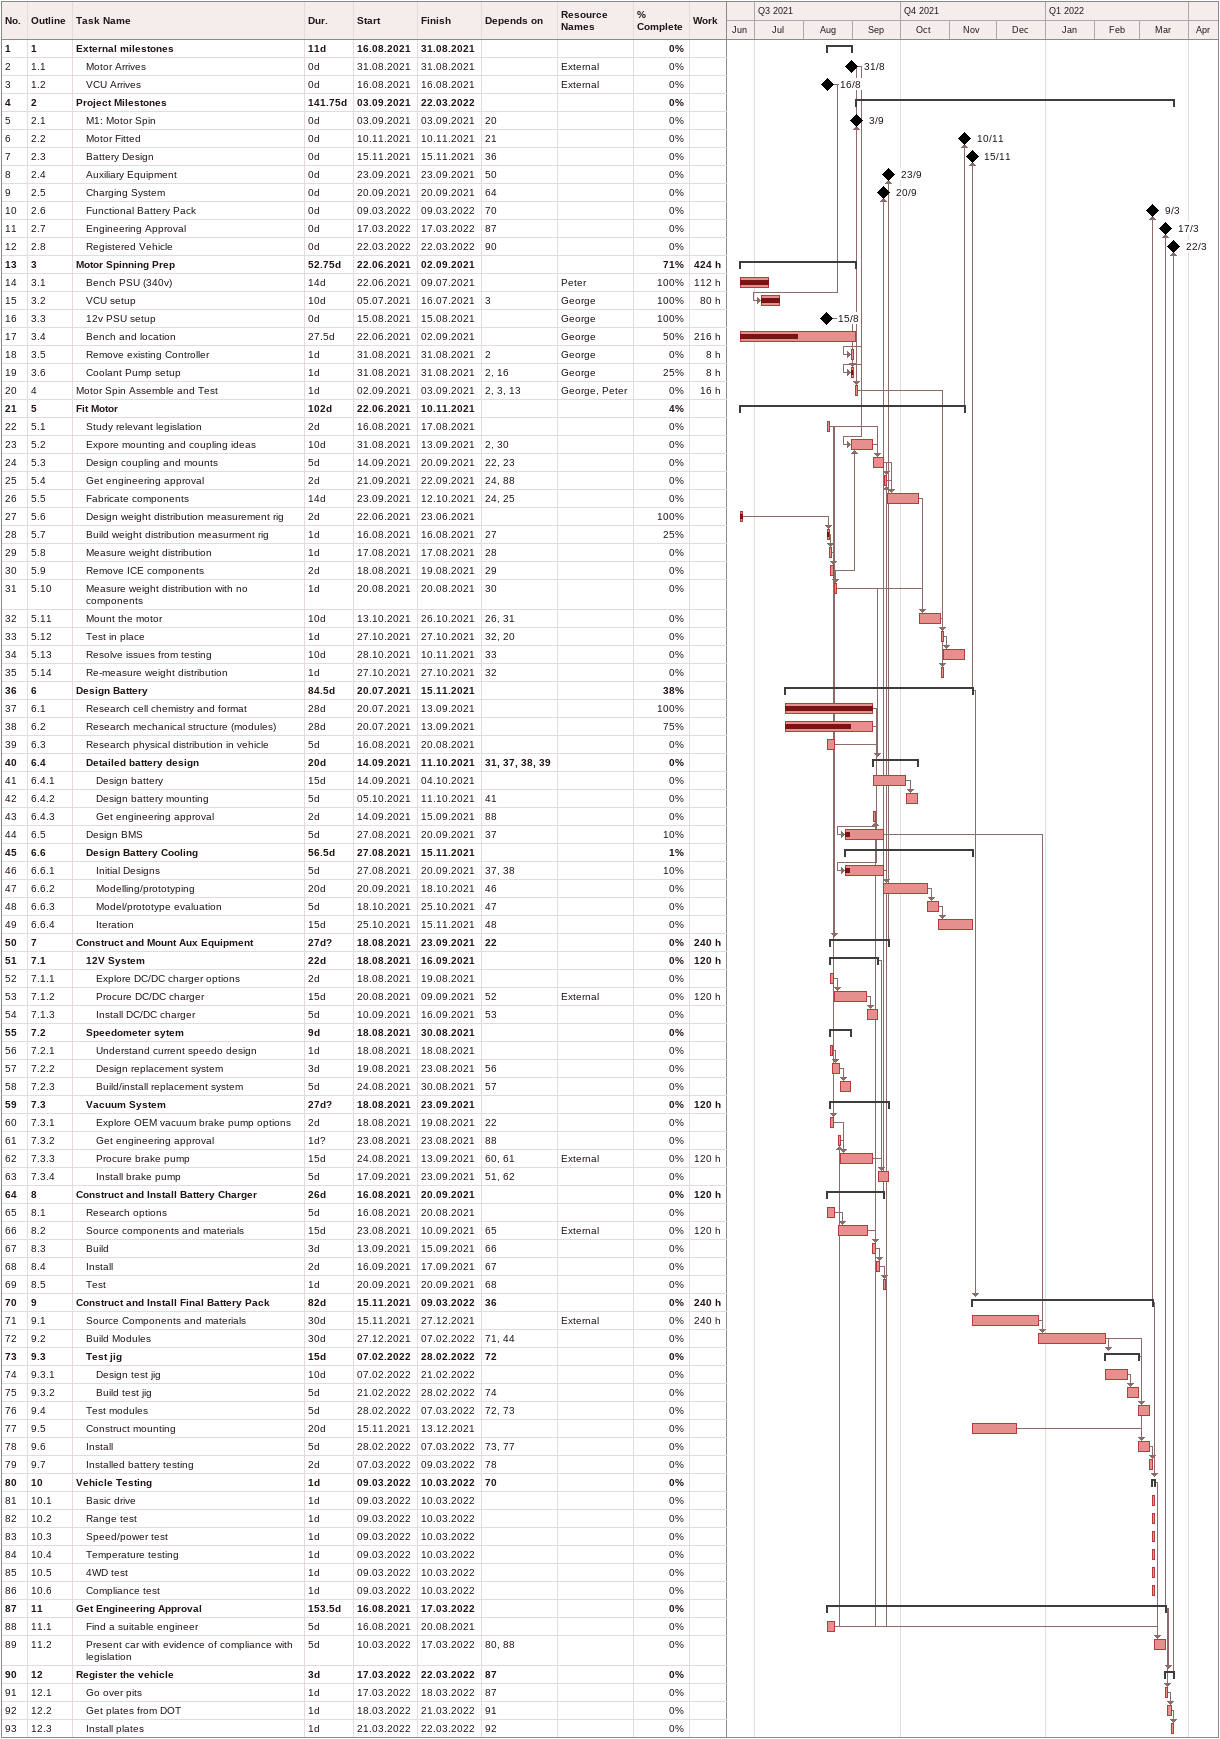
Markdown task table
| ID | WBS | Task | Duration | Start | Finish | Predecessors | Resources | % complete | Work (h) |
|---|---|---|---|---|---|---|---|---|---|
| 1 | 1 | **External milestones** | 11d | 2021-08-16 | 2021-08-31 |  |  | 0 |  |
| 2 | 1.1 | Motor Arrives | 0d | 2021-08-31 | 2021-08-31 |  | External | 0 |  |
| 3 | 1.2 | VCU Arrives | 0d | 2021-08-16 | 2021-08-16 |  | External | 0 |  |
| 4 | 2 | **Project Milestones** | 141.75d | 2021-09-03 | 2022-03-22 |  |  | 0 |  |
| 5 | 2.1 | M1: Motor Spin | 0d | 2021-09-03 | 2021-09-03 | 20 |  | 0 |  |
| 6 | 2.2 | Motor Fitted | 0d | 2021-11-10 | 2021-11-10 | 21 |  | 0 |  |
| 7 | 2.3 | Battery Design | 0d | 2021-11-15 | 2021-11-15 | 36 |  | 0 |  |
| 8 | 2.4 | Auxiliary Equipment | 0d | 2021-09-23 | 2021-09-23 | 50 |  | 0 |  |
| 9 | 2.5 | Charging System | 0d | 2021-09-20 | 2021-09-20 | 64 |  | 0 |  |
| 10 | 2.6 | Functional Battery Pack | 0d | 2022-03-09 | 2022-03-09 | 70 |  | 0 |  |
| 11 | 2.7 | Engineering Approval | 0d | 2022-03-17 | 2022-03-17 | 87 |  | 0 |  |
| 12 | 2.8 | Registered Vehicle | 0d | 2022-03-22 | 2022-03-22 | 90 |  | 0 |  |
| 13 | 3 | **Motor Spinning Prep** | 52.75d | 2021-06-22 | 2021-09-02 |  |  | 71 | 424 |
| 14 | 3.1 | Bench PSU (340v) | 14d | 2021-06-22 | 2021-07-09 |  | Peter | 100 | 112 |
| 15 | 3.2 | VCU setup | 10d | 2021-07-05 | 2021-07-16 | 3 | George | 100 | 80 |
| 16 | 3.3 | 12v PSU setup | 0d | 2021-08-15 | 2021-08-15 |  | George | 100 |  |
| 17 | 3.4 | Bench and location | 27.5d | 2021-06-22 | 2021-09-02 |  | George | 50 | 216 |
| 18 | 3.5 | Remove existing Controller | 1d | 2021-08-31 | 2021-08-31 | 2 | George | 0 | 8 |
| 19 | 3.6 | Coolant Pump setup | 1d | 2021-08-31 | 2021-08-31 | 2, 16 | George | 25 | 8 |
| 20 | 4 | Motor Spin Assemble and Test | 1d | 2021-09-02 | 2021-09-03 | 2, 3, 13 | George, Peter | 0 | 16 |
| 21 | 5 | **Fit Motor** | 102d | 2021-06-22 | 2021-11-10 |  |  | 4 |  |
| 22 | 5.1 | Study relevant legislation | 2d | 2021-08-16 | 2021-08-17 |  |  | 0 |  |
| 23 | 5.2 | Expore mounting and coupling ideas | 10d | 2021-08-31 | 2021-09-13 | 2, 30 |  | 0 |  |
| 24 | 5.3 | Design coupling and mounts | 5d | 2021-09-14 | 2021-09-20 | 22, 23 |  | 0 |  |
| 25 | 5.4 | Get engineering approval | 2d | 2021-09-21 | 2021-09-22 | 24, 88 |  | 0 |  |
| 26 | 5.5 | Fabricate components | 14d | 2021-09-23 | 2021-10-12 | 24, 25 |  | 0 |  |
| 27 | 5.6 | Design weight distribution measurement rig | 2d | 2021-06-22 | 2021-06-23 |  |  | 100 |  |
| 28 | 5.7 | Build weight distribution measurment rig | 1d | 2021-08-16 | 2021-08-16 | 27 |  | 25 |  |
| 29 | 5.8 | Measure weight distribution | 1d | 2021-08-17 | 2021-08-17 | 28 |  | 0 |  |
| 30 | 5.9 | Remove ICE components | 2d | 2021-08-18 | 2021-08-19 | 29 |  | 0 |  |
| 31 | 5.10 | Measure weight distribution with no components | 1d | 2021-08-20 | 2021-08-20 | 30 |  | 0 |  |
| 32 | 5.11 | Mount the motor | 10d | 2021-10-13 | 2021-10-26 | 26, 31 |  | 0 |  |
| 33 | 5.12 | Test in place | 1d | 2021-10-27 | 2021-10-27 | 32, 20 |  | 0 |  |
| 34 | 5.13 | Resolve issues from testing | 10d | 2021-10-28 | 2021-11-10 | 33 |  | 0 |  |
| 35 | 5.14 | Re-measure weight distribution | 1d | 2021-10-27 | 2021-10-27 | 32 |  | 0 |  |
| 36 | 6 | **Design Battery** | 84.5d | 2021-07-20 | 2021-11-15 |  |  | 38 |  |
| 37 | 6.1 | Research cell chemistry and format | 28d | 2021-07-20 | 2021-09-13 |  |  | 100 |  |
| 38 | 6.2 | Research mechanical structure (modules) | 28d | 2021-07-20 | 2021-09-13 |  |  | 75 |  |
| 39 | 6.3 | Research physical distribution in vehicle | 5d | 2021-08-16 | 2021-08-20 |  |  | 0 |  |
| 40 | 6.4 | **Detailed battery design** | 20d | 2021-09-14 | 2021-10-11 | 31, 37, 38, 39 |  | 0 |  |
| 41 | 6.4.1 | Design battery | 15d | 2021-09-14 | 2021-10-04 |  |  | 0 |  |
| 42 | 6.4.2 | Design battery mounting | 5d | 2021-10-05 | 2021-10-11 | 41 |  | 0 |  |
| 43 | 6.4.3 | Get engineering approval | 2d | 2021-09-14 | 2021-09-15 | 88 |  | 0 |  |
| 44 | 6.5 | Design BMS | 5d | 2021-08-27 | 2021-09-20 | 37 |  | 10 |  |
| 45 | 6.6 | **Design Battery Cooling** | 56.5d | 2021-08-27 | 2021-11-15 |  |  | 1 |  |
| 46 | 6.6.1 | Initial Designs | 5d | 2021-08-27 | 2021-09-20 | 37, 38 |  | 10 |  |
| 47 | 6.6.2 | Modelling/prototyping | 20d | 2021-09-20 | 2021-10-18 | 46 |  | 0 |  |
| 48 | 6.6.3 | Model/prototype evaluation | 5d | 2021-10-18 | 2021-10-25 | 47 |  | 0 |  |
| 49 | 6.6.4 | Iteration | 15d | 2021-10-25 | 2021-11-15 | 48 |  | 0 |  |
| 50 | 7 | **Construct and Mount Aux Equipment** | 27d? | 2021-08-18 | 2021-09-23 | 22 |  | 0 | 240 |
| 51 | 7.1 | **12V System** | 22d | 2021-08-18 | 2021-09-16 |  |  | 0 | 120 |
| 52 | 7.1.1 | Explore DC/DC charger options | 2d | 2021-08-18 | 2021-08-19 |  |  | 0 |  |
| 53 | 7.1.2 | Procure DC/DC charger | 15d | 2021-08-20 | 2021-09-09 | 52 | External | 0 | 120 |
| 54 | 7.1.3 | Install DC/DC charger | 5d | 2021-09-10 | 2021-09-16 | 53 |  | 0 |  |
| 55 | 7.2 | **Speedometer sytem** | 9d | 2021-08-18 | 2021-08-30 |  |  | 0 |  |
| 56 | 7.2.1 | Understand current speedo design | 1d | 2021-08-18 | 2021-08-18 |  |  | 0 |  |
| 57 | 7.2.2 | Design replacement system | 3d | 2021-08-19 | 2021-08-23 | 56 |  | 0 |  |
| 58 | 7.2.3 | Build/install replacement system | 5d | 2021-08-24 | 2021-08-30 | 57 |  | 0 |  |
| 59 | 7.3 | **Vacuum System** | 27d? | 2021-08-18 | 2021-09-23 |  |  | 0 | 120 |
| 60 | 7.3.1 | Explore OEM vacuum brake pump options | 2d | 2021-08-18 | 2021-08-19 | 22 |  | 0 |  |
| 61 | 7.3.2 | Get engineering approval | 1d? | 2021-08-23 | 2021-08-23 | 88 |  | 0 |  |
| 62 | 7.3.3 | Procure brake pump | 15d | 2021-08-24 | 2021-09-13 | 60, 61 | External | 0 | 120 |
| 63 | 7.3.4 | Install brake pump | 5d | 2021-09-17 | 2021-09-23 | 51, 62 |  | 0 |  |
| 64 | 8 | **Construct and Install Battery Charger** | 26d | 2021-08-16 | 2021-09-20 |  |  | 0 | 120 |
| 65 | 8.1 | Research options | 5d | 2021-08-16 | 2021-08-20 |  |  | 0 |  |
| 66 | 8.2 | Source components and materials | 15d | 2021-08-23 | 2021-09-10 | 65 | External | 0 | 120 |
| 67 | 8.3 | Build | 3d | 2021-09-13 | 2021-09-15 | 66 |  | 0 |  |
| 68 | 8.4 | Install | 2d | 2021-09-16 | 2021-09-17 | 67 |  | 0 |  |
| 69 | 8.5 | Test | 1d | 2021-09-20 | 2021-09-20 | 68 |  | 0 |  |
| 70 | 9 | **Construct and Install Final Battery Pack** | 82d | 2021-11-15 | 2022-03-09 | 36 |  | 0 | 240 |
| 71 | 9.1 | Source Components and materials | 30d | 2021-11-15 | 2021-12-27 |  | External | 0 | 240 |
| 72 | 9.2 | Build Modules | 30d | 2021-12-27 | 2022-02-07 | 71, 44 |  | 0 |  |
| 73 | 9.3 | **Test jig** | 15d | 2022-02-07 | 2022-02-28 | 72 |  | 0 |  |
| 74 | 9.3.1 | Design test jig | 10d | 2022-02-07 | 2022-02-21 |  |  | 0 |  |
| 75 | 9.3.2 | Build test jig | 5d | 2022-02-21 | 2022-02-28 | 74 |  | 0 |  |
| 76 | 9.4 | Test modules | 5d | 2022-02-28 | 2022-03-07 | 72, 73 |  | 0 |  |
| 77 | 9.5 | Construct mounting | 20d | 2021-11-15 | 2021-12-13 |  |  | 0 |  |
| 78 | 9.6 | Install | 5d | 2022-02-28 | 2022-03-07 | 73, 77 |  | 0 |  |
| 79 | 9.7 | Installed battery testing | 2d | 2022-03-07 | 2022-03-09 | 78 |  | 0 |  |
| 80 | 10 | **Vehicle Testing** | 1d | 2022-03-09 | 2022-03-10 | 70 |  | 0 |  |
| 81 | 10.1 | Basic drive | 1d | 2022-03-09 | 2022-03-10 |  |  | 0 |  |
| 82 | 10.2 | Range test | 1d | 2022-03-09 | 2022-03-10 |  |  | 0 |  |
| 83 | 10.3 | Speed/power test | 1d | 2022-03-09 | 2022-03-10 |  |  | 0 |  |
| 84 | 10.4 | Temperature testing | 1d | 2022-03-09 | 2022-03-10 |  |  | 0 |  |
| 85 | 10.5 | 4WD test | 1d | 2022-03-09 | 2022-03-10 |  |  | 0 |  |
| 86 | 10.6 | Compliance test | 1d | 2022-03-09 | 2022-03-10 |  |  | 0 |  |
| 87 | 11 | **Get Engineering Approval** | 153.5d | 2021-08-16 | 2022-03-17 |  |  | 0 |  |
| 88 | 11.1 | Find a suitable engineer | 5d | 2021-08-16 | 2021-08-20 |  |  | 0 |  |
| 89 | 11.2 | Present car with evidence of compliance with legislation | 5d | 2022-03-10 | 2022-03-17 | 80, 88 |  | 0 |  |
| 90 | 12 | **Register the vehicle** | 3d | 2022-03-17 | 2022-03-22 | 87 |  | 0 |  |
| 91 | 12.1 | Go over pits | 1d | 2022-03-17 | 2022-03-18 | 87 |  | 0 |  |
| 92 | 12.2 | Get plates from DOT | 1d | 2022-03-18 | 2022-03-21 | 91 |  | 0 |  |
| 93 | 12.3 | Install plates | 1d | 2022-03-21 | 2022-03-22 | 92 |  | 0 |  |
